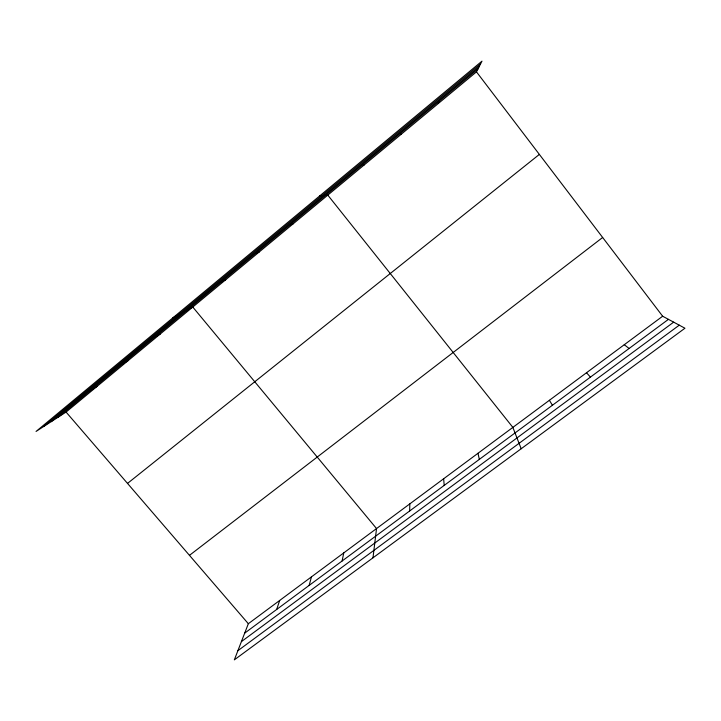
<?xml version="1.0" encoding="UTF-8"?>
<svg xmlns="http://www.w3.org/2000/svg" width="721" height="721" viewBox="0 0 721 721"><rect width="100%" height="100%" fill="white"/><g stroke="black" fill="none" stroke-linecap="round" stroke-linejoin="round"><path stroke-width="1.08" d="M409.645 510.991L409.834 503.862M372.982 557.811L376.542 528.565L192.777 307.038L172.896 317.808M342.115 560.992L343.755 552.89M438.332 103.473L438.819 101.499M309.138 585.416L311.472 576.854M276.666 609.47L279.667 600.458M662.653 316.231L248.339 623.71L234.343 659.841L684.95 328.226L662.653 316.231L476.473 71.866L481.979 61.159L36.05 431.446L66.08 412.07L476.473 71.866M43.675 426.526L480.574 63.89M51.209 421.659L479.186 66.584M58.248 417.126L477.897 69.09M127.518 483.412L539.362 154.411M189.47 555.35L602.648 237.479M244.68 633.146L668.448 319.349M241.4 641.618L673.657 322.152M237.885 650.693L679.272 325.171M89.819 390.935L97.02 386.42M121.894 364.339L128.437 360.374M154.483 337.311L160.359 333.913M221.266 281.92L225.727 279.721M255.486 253.54L259.2 251.98M290.275 224.691L293.213 223.78M319.52 196.058L327.794 195.112L512.865 427.4L521.184 448.75M362.708 164.613L364.015 165.091M624.269 344.719L629.109 348.477M586.515 372.739L590.436 377.11M66.08 412.07L248.339 623.71M549.393 400.29L552.412 405.265M400.434 133.331L400.858 134.548M477.978 453.284L479.339 459.385M443.64 478.771L444.208 485.395"/></g></svg>
